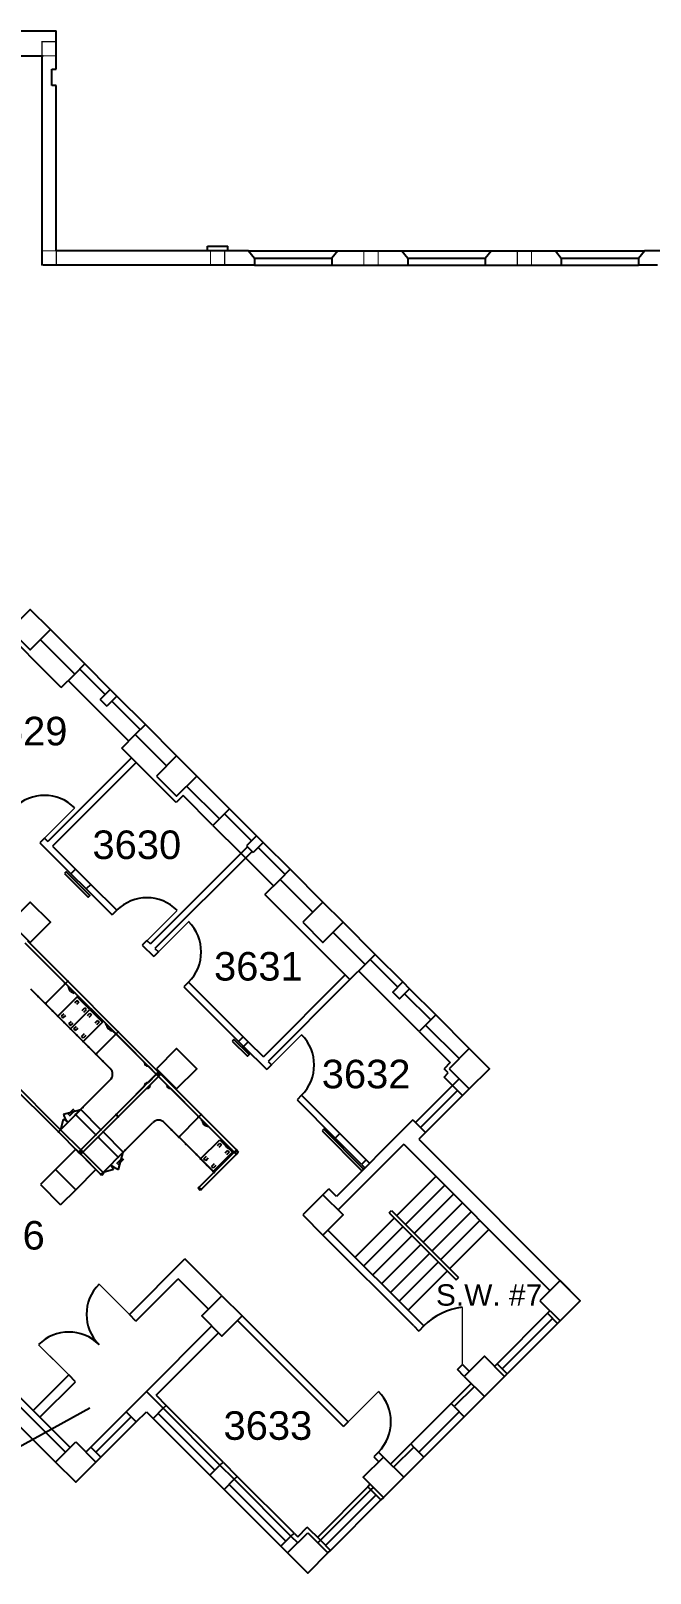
# Model space of a CAD drawing. Extents: x -3175 to 3292, y 161 to 2891.
# Drawn here: x -991 to -470, y 218 to 1515 of the extents above; entities that cross this region are included whole.
import ezdxf
from ezdxf.enums import TextEntityAlignment as Align

# ---------------------------------------------------------------- set-up
doc = ezdxf.new("R2010")
doc.units = 0
doc.header["$MEASUREMENT"] = 0
for name, color, linetype in [('A-ANNO-ROOM', 4, 'CONTINUOUS'), ('A-COLS', 5, 'CONTINUOUS'), ('A-DOOR', 2, 'CONTINUOUS'), ('A-FLOR-STRS', 2, 'CONTINUOUS'), ('A-GLAZ', 2, 'CONTINUOUS'), ('A-GLAZ-SILL', 1, 'CONTINUOUS'), ('A-WALL-FULL', 6, 'CONTINUOUS'), ('AFUFI-P', 2, 'CONTINUOUS'), ('AFUPC-P', 3, 'CONTINUOUS'), ('AFUPN-P', 3, 'CONTINUOUS'), ('AFUWK-P', 1, 'CONTINUOUS')]:
    doc.layers.add(name, color=color, linetype=linetype)
doc.styles.add('ARIAL', font='arial.ttf')

msp = doc.modelspace()

# ---------------------------------------------------------------- linework, layer by layer
at = {"layer": 'A-ANNO-ROOM'}
msp.add_line((-1022.1, 312), (-941, 356.5), dxfattribs=at)
at = {"layer": 'A-COLS', "const_width": 1}
for points in [[(-969.1, 1493.5), (-969.1, 1505.5), (-981.1, 1505.5), (-981.1, 1493.5)], [(-969.1, 1317.5), (-969.1, 1329.5), (-981.1, 1329.5), (-981.1, 1317.5)], [(-827.5, 1317.5), (-827.5, 1329.5), (-839.5, 1329.5), (-839.5, 1317.5)], [(-698.5, 1317.5), (-698.5, 1329.5), (-710.5, 1329.5), (-710.5, 1317.5)], [(-569.5, 1317.5), (-569.5, 1329.5), (-581.5, 1329.5), (-581.5, 1317.5)]]:
    msp.add_lwpolyline(points, close=True, dxfattribs=at)
at = {"layer": 'A-COLS'}
for points in [[(-1008, 1011), (-991, 994), (-974, 1011), (-991, 1027.9)], [(-884.9, 887.9), (-868, 871), (-851, 887.9), (-868, 904.9)], [(-1008, 764.9), (-991, 747.9), (-974, 764.9), (-991, 781.9)], [(-761.9, 764.9), (-744.9, 747.9), (-727.9, 764.9), (-744.9, 781.9)], [(-884.9, 641.8), (-868, 624.9), (-851, 641.8), (-868, 658.8)], [(-638.8, 641.8), (-621.9, 624.9), (-604.9, 641.8), (-621.9, 658.8)], [(-952.8, 574), (-935.8, 557), (-952.8, 540), (-969.8, 557)], [(-761.9, 518.8), (-744.9, 501.8), (-727.9, 518.8), (-744.9, 535.8)], [(-562.5, 446.7), (-545.5, 429.7), (-528.5, 446.7), (-545.5, 463.7)], [(-829.8, 450.9), (-812.8, 434), (-829.8, 417), (-846.7, 434)], [(-626.1, 383), (-609.1, 366.1), (-592.2, 383), (-609.1, 400)], [(-952.8, 327.9), (-935.8, 310.9), (-952.8, 294), (-969.8, 310.9)], [(-694, 315.2), (-677, 298.2), (-694, 281.2), (-711, 298.2)], [(-757.6, 251.5), (-740.7, 234.6), (-757.6, 217.6), (-774.6, 234.6)]]:
    msp.add_lwpolyline(points, close=True, dxfattribs=at)
at = {"layer": 'A-DOOR', "const_width": 1}
for points in [[(-979, 835.6), (-953.5, 861.1)], [(-892.9, 749.5), (-867.4, 775)], [(-883.3, 740), (-857.9, 765.4)], [(-788.3, 644.9), (-762.9, 670.4)], [(-907.7, 435.2), (-933.2, 460.7)], [(-627.7, 393.1), (-627.7, 441.1)], [(-958.6, 384.3), (-984.1, 409.7)], [(-723.7, 344.9), (-698.2, 370.3)]]:
    msp.add_lwpolyline(points, dxfattribs=at)
at = {"layer": 'A-DOOR'}
for centre, radius, start, end in [((-979, 835.6), 36, 45, 135), ((-892.9, 749.5), 36, 45, 135), ((-883.3, 740), 36, 315, 45), ((-788.3, 644.9), 36, 315, 45), ((-907.7, 435.2), 36, 135, 225), ((-620.6, 385), 56.6, 97.226, 134.2751), ((-958.6, 384.3), 36, 45, 135), ((-723.7, 344.9), 36, 315, 45)]:
    msp.add_arc(centre, radius, start, end, dxfattribs=at)
at = {"layer": 'A-FLOR-STRS'}
for p, q in [((-682.9, 518.3), (-650, 551.2)), ((-675.4, 510.9), (-642.6, 543.7)), ((-668, 503.4), (-635.1, 536.3)), ((-689.3, 520.5), (-687.2, 522.6)), ((-689.3, 520.5), (-633, 464.2)), ((-687.2, 522.6), (-630.9, 466.3)), ((-660.6, 496), (-627.7, 528.9)), ((-653.2, 488.6), (-620.3, 521.5)), ((-685, 516.2), (-717.9, 483.3)), ((-677.6, 508.7), (-710.4, 475.9)), ((-645.7, 481.2), (-612.9, 514)), ((-638.3, 473.7), (-605.4, 506.6)), ((-670.1, 501.3), (-703, 468.4)), ((-662.7, 493.9), (-695.6, 461)), ((-655.3, 486.5), (-688.2, 453.6)), ((-647.9, 479), (-680.7, 446.2)), ((-640.4, 471.6), (-673.3, 438.7)), ((-633, 464.2), (-630.9, 466.3))]:
    msp.add_line(p, q, dxfattribs=at)
at = {"layer": 'A-GLAZ'}
for p, q in [((-802.5, 1323.5), (-737.5, 1323.5)), ((-673.5, 1323.5), (-608.5, 1323.5)), ((-544.5, 1323.5), (-479.5, 1323.5)), ((-949.4, 977.8), (-928.1, 956.5)), ((-922.4, 950.8), (-898.5, 926.9)), ((-827.7, 856.1), (-805, 833.5)), ((-799.4, 827.8), (-776.8, 805.2)), ((-705.2, 733.7), (-682, 710.4)), ((-676.3, 704.8), (-654.3, 682.8)), ((-631.8, 623.5), (-662.9, 592.3)), ((-551.9, 431.8), (-594.3, 389.4)), ((-883.5, 351.9), (-835.7, 304.2)), ((-630.4, 353.3), (-664.3, 319.4)), ((-664.3, 319.4), (-630.4, 353.3)), ((-935.8, 319.4), (-906.1, 349.1)), ((-823.8, 292.2), (-776, 244.5)), ((-742.8, 240.9), (-700.4, 283.3))]:
    msp.add_line(p, q, dxfattribs=at)
for points in [[(-962.1, 805.9), (-942.3, 786.1), (-940.9, 787.5), (-960.7, 807.3)], [(-821.2, 664.9), (-808.4, 652.2), (-807, 653.6), (-819.8, 666.4)], [(-745.6, 589.4), (-712.1, 555.9), (-710.7, 557.3), (-744.2, 590.8)]]:
    msp.add_lwpolyline(points, close=True, dxfattribs=at)
at = {"layer": 'A-GLAZ-SILL'}
for p, q in [((-807.5, 1329.5), (-732.5, 1329.5)), ((-678.5, 1329.5), (-603.5, 1329.5)), ((-549.5, 1329.5), (-474.5, 1329.5)), ((-802.5, 1317.5), (-737.5, 1317.5)), ((-673.5, 1317.5), (-608.5, 1317.5)), ((-544.5, 1317.5), (-479.5, 1317.5)), ((-945.1, 982.1), (-923.8, 960.7)), ((-959.1, 968.1), (-908.2, 917.2)), ((-918.2, 955.1), (-894.2, 931.1)), ((-823.4, 860.4), (-800.8, 837.7)), ((-837.4, 846.4), (-814, 823)), ((-795.1, 832.1), (-772.5, 809.5)), ((-814, 823), (-809.8, 818.8)), ((-809.8, 818.8), (-786.5, 795.5)), ((-956.8, 805.6), (-944, 792.9)), ((-952.9, 809.5), (-940.1, 796.8)), ((-701, 737.9), (-677.7, 714.7)), ((-664, 673), (-714.9, 724)), ((-672.1, 709), (-650.1, 687)), ((-815.8, 664.7), (-811.6, 660.4)), ((-811.9, 668.5), (-807.7, 664.3)), ((-636, 627.7), (-667.1, 596.6)), ((-627.5, 619.2), (-658.6, 588.1)), ((-730.7, 587.3), (-708.5, 565.1)), ((-712.4, 561.2), (-734.6, 583.4)), ((-556.1, 436.1), (-598.5, 393.7)), ((-547.6, 427.6), (-590.1, 385.2)), ((-940.1, 323.6), (-910.4, 353.3)), ((-879.3, 356.2), (-831.5, 308.4)), ((-828.9, 311), (-876.7, 358.7)), ((-637.2, 360.2), (-671.1, 326.2)), ((-931.6, 315.2), (-901.9, 344.9)), ((-887.7, 347.7), (-840, 299.9)), ((-626.1, 349.1), (-660.1, 315.2)), ((-769.2, 251.3), (-817, 299)), ((-828, 288), (-780.3, 240.2)), ((-819.6, 296.5), (-771.8, 248.7)), ((-707.2, 290.2), (-749.6, 247.7)), ((-747, 245.2), (-704.6, 287.6)), ((-738.5, 236.7), (-696.1, 279.1))]:
    msp.add_line(p, q, dxfattribs=at)
at = {"layer": 'A-WALL-FULL'}
for p, q in [((-999.6, 1514.5), (-969.1, 1514.5)), ((-969.1, 1505.4), (-969.1, 1514.5)), ((-969.1, 1482.3), (-969.1, 1505.4)), ((-1062.1, 1493.4), (-980.1, 1493.4)), ((-981.1, 1317.5), (-981.1, 1493.4)), ((-973, 1482.3), (-969.1, 1482.3)), ((-973, 1468.7), (-973, 1482.3)), ((-969.1, 1468.7), (-973, 1468.7)), ((-969.1, 1329.5), (-969.1, 1468.7)), ((-807.5, 1329.5), (-969.1, 1329.5)), ((-842.1, 1333.4), (-825, 1333.4)), ((-842.1, 1329.5), (-842.1, 1333.4)), ((-825, 1329.5), (-825, 1333.4)), ((-807.5, 1329.5), (-802.5, 1323.5)), ((-802.5, 1323.5), (-802.5, 1317.5)), ((-732.5, 1329.5), (-737.5, 1323.5)), ((-737.5, 1323.5), (-737.5, 1317.5)), ((-732.5, 1329.5), (-678.5, 1329.5)), ((-678.5, 1329.5), (-673.5, 1323.5)), ((-673.5, 1323.5), (-673.5, 1317.5)), ((-608.5, 1323.5), (-603.5, 1329.5)), ((-608.5, 1323.5), (-608.5, 1317.5)), ((-603.5, 1329.5), (-549.5, 1329.5)), ((-549.5, 1329.5), (-544.5, 1323.5)), ((-544.5, 1323.5), (-544.5, 1317.5)), ((-479.5, 1323.5), (-474.5, 1329.5)), ((-479.5, 1323.5), (-479.5, 1317.5)), ((-451.5, 1329.5), (-474.5, 1329.5)), ((-802.5, 1317.5), (-980.1, 1317.5)), ((-737.5, 1317.5), (-673.5, 1317.5)), ((-608.5, 1317.5), (-544.5, 1317.5)), ((-463.5, 1317.5), (-479.5, 1317.5)), ((-964.9, 962.3), (-1037, 1034.4)), ((-982.5, 1002.5), (-953.6, 973.6)), ((-974, 1011), (-945.1, 982.1)), ((-964.9, 962.3), (-953.6, 973.6)), ((-953.6, 973.6), (-945.1, 982.1)), ((-932.3, 952.3), (-926.6, 946.6)), ((-914, 911.3), (-902.7, 922.7)), ((-902.7, 922.7), (-894.2, 931.1)), ((-902.7, 922.7), (-876.4, 896.4)), ((-894.2, 931.1), (-868, 904.9)), ((-868.3, 865.6), (-914, 911.3)), ((-905.8, 903.1), (-976.1, 832.8)), ((-901.9, 899.2), (-972.2, 828.9)), ((-851, 887.9), (-823.4, 860.4)), ((-862.5, 871.5), (-868.3, 865.6)), ((-837.4, 846.4), (-862.5, 871.5)), ((-859.5, 879.4), (-831.9, 851.9)), ((-831.9, 851.9), (-823.4, 860.4)), ((-831.9, 851.9), (-837.4, 846.4)), ((-979, 835.6), (-982.9, 831.7)), ((-982.9, 831.7), (-956.8, 805.6)), ((-979, 835.6), (-976.1, 832.8)), ((-800.8, 837.7), (-809.3, 829.2)), ((-795.1, 832.1), (-803.6, 823.6)), ((-800.8, 837.7), (-795.1, 832.1)), ((-972.2, 828.9), (-952.9, 809.5)), ((-808.4, 828.3), (-890, 746.7)), ((-804.5, 824.5), (-886.2, 742.8)), ((-809.3, 829.2), (-803.6, 823.6)), ((-952.9, 809.5), (-956.8, 805.6)), ((-781, 801), (-772.5, 809.5)), ((-772.5, 809.5), (-744.9, 781.9)), ((-940.1, 796.8), (-944, 792.9)), ((-944, 792.9), (-922.2, 771.1)), ((-940.1, 796.8), (-918.3, 775)), ((-781, 801), (-793.7, 788.2)), ((-781, 801), (-753.4, 773.4)), ((-722.2, 716.7), (-793.7, 788.2)), ((-918.3, 775), (-922.2, 771.1)), ((-736.4, 756.4), (-709.5, 729.4)), ((-727.9, 764.9), (-701, 737.9)), ((-892.9, 749.5), (-896.8, 745.6)), ((-896.8, 745.6), (-887.2, 736.1)), ((-892.9, 749.5), (-890, 746.7)), ((-883.3, 740), (-887.2, 736.1)), ((-886.2, 742.8), (-883.3, 740)), ((-709.5, 729.4), (-722.2, 716.7)), ((-709.5, 729.4), (-701, 737.9)), ((-857.9, 714.5), (-861.8, 710.6)), ((-857.9, 714.5), (-811.9, 668.5)), ((-726.1, 720.6), (-795, 651.7)), ((-722.2, 716.7), (-791.1, 647.8)), ((-861.8, 710.6), (-815.8, 664.7)), ((-658.6, 678.5), (-664, 673)), ((-658.6, 678.5), (-650.1, 687)), ((-658.6, 678.5), (-630.4, 650.3)), ((-650.1, 687), (-621.9, 658.8)), ((-811.9, 668.5), (-815.8, 664.7)), ((-807.7, 664.3), (-811.6, 660.4)), ((-807.7, 664.3), (-795, 651.7)), ((-664, 673), (-638, 647)), ((-811.6, 660.4), (-792.2, 641)), ((-788.3, 644.9), (-792.2, 641)), ((-791.1, 647.8), (-788.3, 644.9)), ((-638, 647), (-643.1, 641.8)), ((-639.6, 638.3), (-643.1, 641.8)), ((-643.1, 634.8), (-639.6, 638.3)), ((-636, 627.7), (-643.1, 634.8)), ((-630.4, 633.4), (-636, 627.7)), ((-636, 627.7), (-627.5, 619.2)), ((-621.9, 624.9), (-627.5, 619.2)), ((-762.9, 619.5), (-766.7, 615.6)), ((-766.7, 615.6), (-734.6, 583.4)), ((-762.9, 619.5), (-730.7, 587.3)), ((-669.3, 598.7), (-733.6, 534.4)), ((-669.3, 598.7), (-667.1, 596.6)), ((-667.1, 596.6), (-658.6, 588.1)), ((-730.7, 587.3), (-734.6, 583.4)), ((-658.6, 588.1), (-664.3, 582.5)), ((-677, 578.2), (-732.2, 523.1)), ((-677, 578.2), (-554, 455.2)), ((-664.3, 582.5), (-528.5, 446.7)), ((-708.5, 565.1), (-712.4, 561.2)), ((-712.4, 561.2), (-709.6, 558.4)), ((-708.5, 565.1), (-705.7, 562.3)), ((-969.8, 557), (-982.5, 544.3)), ((-982.5, 544.3), (-965.5, 527.3)), ((-952.8, 540), (-965.5, 527.3)), ((-744.9, 535.8), (-740, 540.7)), ((-733.6, 534.4), (-740, 540.7)), ((-660.1, 425.5), (-740.7, 506.1)), ((-668.5, 425.5), (-744.9, 501.8)), ((-907.7, 435.2), (-860.9, 482)), ((-829.8, 450.9), (-860.9, 482)), ((-902.1, 429.5), (-866.5, 465.1)), ((-841.1, 439.6), (-866.5, 465.1)), ((-902.1, 429.5), (-907.7, 435.2)), ((-816.7, 430.1), (-727.6, 341)), ((-812.8, 434), (-723.7, 344.9)), ((-554, 438.2), (-556.1, 436.1)), ((-556.1, 436.1), (-547.6, 427.6)), ((-545.5, 429.7), (-547.6, 427.6)), ((-893.4, 370.3), (-838.3, 425.5)), ((-885.2, 367.2), (-832.6, 419.8)), ((-668.5, 425.5), (-664.3, 421.2)), ((-660.1, 425.5), (-664.3, 421.2)), ((-631.9, 388.8), (-627.7, 393.1)), ((-627.7, 393.1), (-621.9, 387.3)), ((-598.5, 393.7), (-600.7, 391.5)), ((-598.5, 393.7), (-590.1, 385.2)), ((-988.5, 354.4), (-958.6, 384.3)), ((-982.9, 348.8), (-953, 378.6)), ((-953, 378.6), (-958.6, 384.3)), ((-620.2, 377.1), (-637.2, 360.2)), ((-626.1, 383), (-631.9, 388.8)), ((-592.2, 383), (-590.1, 385.2)), ((-999.1, 365), (-957.4, 323.3)), ((-910.4, 353.3), (-893.4, 370.3)), ((-893.4, 370.3), (-879.3, 356.2)), ((-885.2, 367.2), (-876.7, 358.7)), ((-617.6, 374.6), (-634.6, 357.6)), ((-609.1, 366.1), (-626.1, 349.1)), ((-1011.5, 352.6), (-969.8, 310.9)), ((-1003, 361.1), (-961.3, 319.4)), ((-910.4, 353.3), (-901.9, 344.9)), ((-901.9, 344.9), (-893.4, 353.3)), ((-893.4, 353.3), (-887.7, 347.7)), ((-879.3, 356.2), (-887.7, 347.7)), ((-879.3, 356.2), (-876.7, 358.7)), ((-634.6, 357.6), (-637.2, 360.2)), ((-634.6, 357.6), (-626.1, 349.1)), ((-634.6, 357.6), (-626.1, 349.1)), ((-723.7, 344.9), (-727.6, 341)), ((-688.1, 309.2), (-671.1, 326.2)), ((-668.5, 323.6), (-671.1, 326.2)), ((-965.5, 323.6), (-961.3, 319.4)), ((-944.3, 319.4), (-940.1, 323.6)), ((-940.1, 323.6), (-931.6, 315.2)), ((-935.8, 310.9), (-931.6, 315.2)), ((-698.2, 319.4), (-702.1, 315.5)), ((-702.1, 315.5), (-697.9, 311.3)), ((-698.2, 319.4), (-694, 315.2)), ((-668.5, 323.6), (-685.5, 306.7)), ((-677, 298.2), (-660.1, 315.2)), ((-668.5, 323.6), (-660.1, 315.2)), ((-668.5, 323.6), (-660.1, 315.2)), ((-831.5, 308.4), (-840, 299.9)), ((-840, 299.9), (-828, 288)), ((-831.5, 308.4), (-828.9, 311)), ((-819.6, 296.5), (-831.5, 308.4)), ((-828.9, 311), (-817, 299)), ((-819.6, 296.5), (-817, 299)), ((-828, 288), (-819.6, 296.5)), ((-705.1, 292.3), (-707.2, 290.2)), ((-704.6, 287.6), (-707.2, 290.2)), ((-704.6, 287.6), (-702.5, 289.7)), ((-704.6, 287.6), (-696.1, 279.1)), ((-694, 281.2), (-696.1, 279.1)), ((-771.8, 248.7), (-780.3, 240.2)), ((-771.8, 248.7), (-769.2, 251.3)), ((-771.8, 248.7), (-766.1, 243)), ((-769.2, 251.3), (-766.1, 248.2)), ((-766.1, 248.2), (-758.1, 256.2)), ((-747, 245.2), (-758.1, 256.2)), ((-780.3, 240.2), (-774.6, 234.6)), ((-749.2, 243), (-747, 245.2)), ((-747, 245.2), (-738.5, 236.7)), ((-740.7, 234.6), (-738.5, 236.7))]:
    msp.add_line(p, q, dxfattribs=at)
msp.add_lwpolyline([(-932.3, 952.3), (-923.8, 960.7), (-918.2, 955.1), (-926.6, 946.6)], dxfattribs=at)
msp.add_lwpolyline([(-677.7, 714.7), (-672.1, 709), (-680.6, 700.5), (-686.2, 706.2)], close=True, dxfattribs=at)
at = {"layer": 'AFUFI-P'}
for p, q in [((-951.5, 702.1), (-967.7, 685.9)), ((-940.9, 691.5), (-951.5, 702.1)), ((-962.8, 688), (-964.9, 685.9)), ((-957.1, 675.3), (-940.9, 691.5)), ((-957.1, 675.3), (-940.9, 691.5)), ((-951.5, 699.2), (-953.7, 697.1)), ((-950.1, 697.8), (-952.2, 695.7)), ((-950.1, 697.8), (-951.5, 699.2)), ((-947.3, 690.7), (-945.2, 692.9)), ((-945.9, 689.3), (-943.8, 691.5)), ((-943.8, 691.5), (-945.2, 692.9)), ((-943, 686.5), (-940.9, 688.6)), ((-940.9, 691.5), (-930.3, 680.8)), ((-940.9, 688.6), (-939.5, 687.2)), ((-967.7, 685.9), (-957.1, 675.3)), ((-964.9, 685.9), (-963.5, 684.5)), ((-961.3, 686.6), (-963.5, 684.5)), ((-958.5, 679.5), (-956.4, 681.6)), ((-958.5, 679.5), (-957.1, 678.1)), ((-957.1, 678.1), (-955, 680.2)), ((-946.5, 664.7), (-957.1, 675.3)), ((-954.3, 675.3), (-952.1, 677.4)), ((-952.9, 673.9), (-954.3, 675.3)), ((-952.9, 673.9), (-950.7, 676)), ((-930.3, 680.8), (-946.5, 664.7)), ((-941.6, 685.1), (-939.5, 687.2)), ((-934.6, 682.3), (-936.7, 680.1)), ((-933.1, 680.8), (-935.3, 678.7)), ((-934.6, 682.3), (-933.1, 680.8)), ((-945.8, 671), (-947.9, 668.9)), ((-946.5, 667.5), (-947.9, 668.9)), ((-944.4, 669.6), (-946.5, 667.5)), ((-948.6, 607.4), (-965.6, 590.4)), ((-963.3, 599.1), (-965.6, 590.4)), ((-963.1, 603.5), (-948.6, 607.4)), ((-954.7, 607.7), (-959.4, 602.9)), ((-953.6, 606.6), (-958.4, 601.9)), ((-931.6, 590.4), (-948.6, 607.4)), ((-965.6, 590.4), (-948.6, 573.5)), ((-948.6, 573.5), (-931.6, 590.4)), ((-946.8, 571.6), (-929.8, 588.6)), ((-929.8, 588.6), (-912.8, 571.6)), ((-929.8, 554.6), (-946.8, 571.6)), ((-912.8, 571.6), (-929.8, 554.6)), ((-916.7, 557.1), (-912.8, 571.6)), ((-847.8, 566), (-831.6, 582.1)), ((-821, 571.5), (-837.2, 555.4)), ((-833.7, 577.2), (-831.6, 579.3)), ((-832.3, 575.8), (-830.2, 577.9)), ((-831.6, 582.1), (-821, 571.5)), ((-831.6, 579.3), (-830.2, 577.9)), ((-825.2, 572.9), (-827.4, 570.8)), ((-823.8, 571.5), (-825.9, 569.4)), ((-825.2, 572.9), (-823.8, 571.5)), ((-913.6, 566.6), (-918.4, 561.8)), ((-912.5, 565.6), (-917.3, 560.8)), ((-837.2, 555.4), (-847.8, 566)), ((-845, 566), (-842.8, 568.1)), ((-843.5, 564.5), (-845, 566)), ((-843.5, 564.5), (-841.4, 566.7)), ((-836.5, 561.7), (-838.6, 559.6)), ((-837.2, 558.2), (-838.6, 559.6)), ((-835.1, 560.3), (-837.2, 558.2)), ((-921.1, 557), (-929.8, 554.6))]:
    msp.add_line(p, q, dxfattribs=at)
for centre, radius, start, end in [((-965.6, 590.4), 9, 45, 75), ((-948.6, 607.4), 15, 195, 225), ((-912.8, 571.6), 15, 225, 255), ((-929.8, 554.6), 9, 15, 45)]:
    msp.add_arc(centre, radius, start, end, dxfattribs=at)
for p in [(-967.7, 685.9), (-962.4, 680.6), (-957.1, 675.3), (-957.1, 675.3), (-951.8, 670), (-946.5, 664.7), (-948.6, 607.4), (-965.6, 590.4), (-931.6, 590.4), (-929.8, 588.6), (-948.6, 573.5), (-946.8, 571.6), (-912.8, 571.6), (-847.8, 566), (-842.5, 560.7), (-929.8, 554.6), (-837.2, 555.4)]:
    msp.add_point(p, dxfattribs=at)
at = {"layer": 'AFUPC-P'}
for p, q in [((-885, 637.1), (-883.1, 638.9)), ((-883.1, 635.3), (-885, 637.1)), ((-884.1, 638), (-883.1, 637.1)), ((-884.1, 636.2), (-883.1, 637.1)), ((-883.1, 638.9), (-881.3, 637.1)), ((-883.1, 635.3), (-881.3, 637.1)), ((-882.2, 636.2), (-883.1, 637.1)), ((-948.6, 573.5), (-950.5, 571.6)), ((-948.6, 569.8), (-950.5, 571.6)), ((-949.5, 572.5), (-948.6, 571.6)), ((-948.6, 573.5), (-946.8, 571.6)), ((-947.7, 572.5), (-948.6, 571.6)), ((-946.8, 571.6), (-948.6, 569.8)), ((-947.7, 570.7), (-948.6, 571.6)), ((-819.5, 571.6), (-817.7, 573.5)), ((-817.7, 569.8), (-819.5, 571.6)), ((-818.6, 572.5), (-817.7, 571.6)), ((-818.6, 570.7), (-817.7, 571.6)), ((-817.7, 573.5), (-815.8, 571.6)), ((-817.7, 569.8), (-815.8, 571.6)), ((-931.6, 552.8), (-929.8, 554.6)), ((-930.9, 552.1), (-931.6, 552.8)), ((-929.1, 553.9), (-930.9, 552.1)), ((-929.8, 554.6), (-929.1, 553.9)), ((-849.9, 541.2), (-849.2, 541.9)), ((-848.1, 539.4), (-849.9, 541.2)), ((-849.2, 541.9), (-847.4, 540.1)), ((-847.4, 540.1), (-848.1, 539.4))]:
    msp.add_line(p, q, dxfattribs=at)
for p in [(-885, 637.1), (-883.1, 638.9), (-881.3, 637.1), (-883.1, 635.3), (-950.5, 571.6), (-948.6, 573.5), (-946.8, 571.6), (-819.5, 571.6), (-817.7, 573.5), (-948.6, 569.8), (-817.7, 569.8), (-931.6, 552.8), (-929.8, 554.6), (-849.2, 541.9), (-847.4, 540.1)]:
    msp.add_point(p, dxfattribs=at)
at = {"layer": 'AFUPN-P'}
for p, q in [((-961.3, 713.5), (-995.3, 747.4)), ((-993.4, 749.2), (-959.5, 715.3)), ((-959.5, 715.3), (-961.3, 713.5)), ((-961.3, 713.5), (-959.5, 715.3)), ((-918.9, 671), (-961.3, 713.5)), ((-959.5, 715.3), (-917.1, 672.9)), ((-918.9, 671), (-917.1, 672.9)), ((-917.1, 672.9), (-918.9, 671)), ((-885, 637.1), (-918.9, 671)), ((-917.1, 672.9), (-883.1, 638.9)), ((-918.9, 603.2), (-885, 637.1)), ((-883.1, 638.9), (-885, 637.1)), ((-885, 637.1), (-883.1, 635.3)), ((-883.1, 635.3), (-881.3, 637.1)), ((-881.3, 637.1), (-847.4, 603.2)), ((-967.4, 588.6), (-1009.8, 631)), ((-1008, 632.9), (-965.6, 590.4)), ((-883.1, 635.3), (-917.1, 601.3)), ((-849.2, 601.3), (-883.1, 635.3)), ((-948.6, 573.5), (-918.9, 603.2)), ((-917.1, 601.3), (-946.8, 571.6)), ((-917.1, 601.3), (-918.9, 603.2)), ((-918.9, 603.2), (-917.1, 601.3)), ((-847.4, 603.2), (-849.2, 601.3)), ((-849.2, 601.3), (-847.4, 603.2)), ((-819.5, 571.6), (-849.2, 601.3)), ((-847.4, 603.2), (-817.7, 573.5)), ((-967.4, 588.6), (-965.6, 590.4)), ((-965.6, 590.4), (-967.4, 588.6)), ((-950.5, 571.6), (-967.4, 588.6)), ((-965.6, 590.4), (-948.6, 573.5)), ((-948.6, 573.5), (-950.5, 571.6)), ((-946.8, 571.6), (-948.6, 573.5)), ((-948.6, 569.8), (-946.8, 571.6)), ((-946.8, 571.6), (-929.8, 554.6)), ((-849.2, 541.9), (-819.5, 571.6)), ((-817.7, 573.5), (-819.5, 571.6)), ((-819.5, 571.6), (-817.7, 569.8)), ((-931.6, 552.8), (-948.6, 569.8)), ((-817.7, 569.8), (-847.4, 540.1)), ((-929.8, 554.6), (-931.6, 552.8)), ((-847.4, 540.1), (-849.2, 541.9))]:
    msp.add_line(p, q, dxfattribs=at)
for p in [(-961.3, 713.5), (-961.3, 713.5), (-959.5, 715.3), (-959.5, 715.3), (-918.9, 671), (-918.9, 671), (-917.1, 672.9), (-917.1, 672.9), (-885, 637.1), (-885, 637.1), (-883.1, 638.9), (-881.3, 637.1), (-883.1, 635.3), (-883.1, 635.3), (-918.9, 603.2), (-918.9, 603.2), (-917.1, 601.3), (-917.1, 601.3), (-849.2, 601.3), (-849.2, 601.3), (-847.4, 603.2), (-847.4, 603.2), (-967.4, 588.6), (-967.4, 588.6), (-965.6, 590.4), (-965.6, 590.4), (-950.5, 571.6), (-948.6, 573.5), (-948.6, 573.5), (-946.8, 571.6), (-946.8, 571.6), (-819.5, 571.6), (-819.5, 571.6), (-817.7, 573.5), (-948.6, 569.8), (-817.7, 569.8), (-931.6, 552.8), (-929.8, 554.6), (-849.2, 541.9), (-847.4, 540.1)]:
    msp.add_point(p, dxfattribs=at)
at = {"layer": 'AFUWK-P'}
for p, q in [((-985.1, 737.2), (-961.9, 714)), ((-978.8, 697), (-990.5, 708.7)), ((-977.8, 697), (-961.9, 712.9)), ((-977.8, 697), (-961.9, 712.9)), ((-960.8, 712.9), (-959.4, 711.5)), ((-952.7, 704.8), (-927.6, 679.7)), ((-977.8, 696), (-936.4, 654.6)), ((-935.4, 654.6), (-919.4, 670.5)), ((-935.4, 654.6), (-919.4, 670.5)), ((-919.4, 671.6), (-920.9, 673)), ((-918.4, 670.5), (-895.2, 647.3)), ((-935.4, 653.5), (-923.7, 641.9)), ((-891.7, 643.8), (-885.5, 637.6)), ((-885.5, 636.6), (-891.7, 630.3)), ((-952.3, 603.7), (-923.7, 632.3)), ((-895.2, 626.9), (-935.4, 586.7)), ((-933.5, 584.9), (-893.4, 625)), ((-889.9, 628.5), (-883.7, 634.7)), ((-882.6, 634.7), (-876.4, 628.5)), ((-872.9, 625), (-849.7, 601.8)), ((-952.3, 602.6), (-936.4, 586.7)), ((-865.6, 584.9), (-849.7, 600.8)), ((-865.6, 584.9), (-849.7, 600.8)), ((-848.7, 600.8), (-847.3, 599.4)), ((-917.6, 567.9), (-933.5, 583.8)), ((-916.5, 567.9), (-887.9, 596.5)), ((-866.7, 584.9), (-878.4, 596.5)), ((-865.6, 583.8), (-837, 555.2)), ((-840.5, 592.7), (-828.2, 580.3)), ((-835.9, 555.2), (-820, 571.1)), ((-820, 572.1), (-821.4, 573.6))]:
    msp.add_line(p, q, dxfattribs=at)
for centre, radius, start, end in [((-962.4, 713.5), 0.75, 315, 45), ((-961.3, 712.4), 0.75, 45, 135), ((-961.8, 709.5), 3.16, 11.8689, 39.6708), ((-952.9, 711.3), 6, 191.4427, 258.5573), ((-954.7, 702.4), 3.16, 50.3292, 78.1311), ((-978.3, 697.6), 0.75, 225, 315), ((-977.3, 696.5), 0.75, 135, 225), ((-930, 677.7), 3.16, 11.8689, 39.6708), ((-921, 679.5), 6, 191.4427, 258.5573), ((-922.9, 670.5), 3.16, 50.3292, 78.1311), ((-920, 671), 0.75, 315, 45), ((-918.9, 670), 0.75, 45, 135), ((-935.9, 655.1), 0.75, 225, 315), ((-934.8, 654.1), 0.75, 135, 225), ((-928.5, 637.1), 6.75, 315, 45), ((-895.9, 646.6), 1, 0.593, 45), ((-892.4, 646.6), 2.5, 180.593, 269.407), ((-892.4, 643.1), 1, 45, 89.407), ((-886, 637.1), 0.75, 315, 45), ((-895.9, 627.6), 1, 315, 359.407), ((-892.4, 627.5), 2.5, 90.593, 179.407), ((-892.6, 624.3), 1, 90.593, 135), ((-892.7, 627.8), 2.5, 270.593, 359.407), ((-892.4, 631), 1, 270.593, 315), ((-889.2, 627.8), 1, 135, 179.407), ((-883.1, 634.2), 0.75, 45, 135), ((-877.1, 627.8), 1, 0.593, 45), ((-873.6, 627.8), 2.5, 180.593, 269.407), ((-873.6, 624.3), 1, 45, 89.407), ((-951.8, 603.2), 0.75, 135, 225), ((-883.1, 591.8), 6.75, 45, 135), ((-850.3, 601.3), 0.75, 315, 45), ((-849.2, 600.3), 0.75, 45, 135), ((-849.7, 597.4), 3.16, 11.8689, 39.6708), ((-840.7, 599.2), 6, 191.4427, 258.5573), ((-935.9, 587.2), 0.75, 225, 315), ((-933, 584.3), 0.75, 135, 225), ((-866.2, 585.4), 0.75, 225, 315), ((-865.1, 584.3), 0.75, 135, 225), ((-842.5, 590.2), 3.16, 50.3292, 78.1311), ((-830.6, 578.3), 3.16, 11.8689, 39.6708), ((-821.6, 580.1), 6, 191.4427, 258.5573), ((-823.5, 571.1), 3.16, 50.3292, 78.1311), ((-820.6, 571.6), 0.75, 315, 45), ((-917.1, 568.4), 0.75, 225, 315), ((-836.5, 555.7), 0.75, 225, 315)]:
    msp.add_arc(centre, radius, start, end, dxfattribs=at)
for p in [(-961.3, 713.5), (-961.3, 713.5), (-961.3, 713.5), (-961.3, 713.5), (-984.3, 702.5), (-984.3, 702.5), (-978.3, 696.5), (-978.3, 696.5), (-978.3, 696.5), (-978.3, 696.5), (-972.3, 690.5), (-972.3, 690.5), (-957.1, 675.3), (-957.1, 675.3), (-918.9, 671), (-918.9, 671), (-918.9, 671), (-918.9, 671), (-941.9, 660.1), (-941.9, 660.1), (-935.9, 654.1), (-935.9, 654.1), (-935.9, 654.1), (-935.9, 654.1), (-929.9, 648.1), (-929.9, 648.1), (-885, 637.1), (-885, 637.1), (-883.1, 635.3), (-883.1, 635.3), (-952.9, 603.2), (-952.9, 603.2), (-946.8, 609.2), (-946.8, 609.2), (-849.2, 601.3), (-849.2, 601.3), (-849.2, 601.3), (-849.2, 601.3), (-935.9, 586.2), (-935.9, 586.2), (-934, 584.3), (-934, 584.3), (-872.2, 590.4), (-872.2, 590.4), (-866.2, 584.3), (-866.2, 584.3), (-866.2, 584.3), (-866.2, 584.3), (-911.1, 573.4), (-911.1, 573.4), (-860.2, 578.3), (-860.2, 578.3), (-819.5, 571.6), (-819.5, 571.6), (-917.1, 567.4), (-917.1, 567.4), (-851.3, 569.5), (-851.3, 569.5), (-842.5, 560.7), (-842.5, 560.7), (-836.5, 554.6), (-836.5, 554.6)]:
    msp.add_point(p, dxfattribs=at)

# ---------------------------------------------------------------- texts
at = {"layer": 'A-ANNO-ROOM', "style": 'ARIAL'}
for s, height, p in [('3629', 24, (-997, 913.7)), ('3630', 24, (-901.4, 818.1)), ('3631', 24, (-799.2, 715.9)), ('3632', 24, (-708.6, 625.3)), ('3626', 24, (-1016.1, 489.7)), ('S.W. #7', 18, (-605.2, 442.5)), ('3633', 24, (-791.2, 329.7))]:
    msp.add_text(s, height=height, dxfattribs=at).set_placement(p, align=Align.CENTER)

doc.saveas('drawing.dxf')
